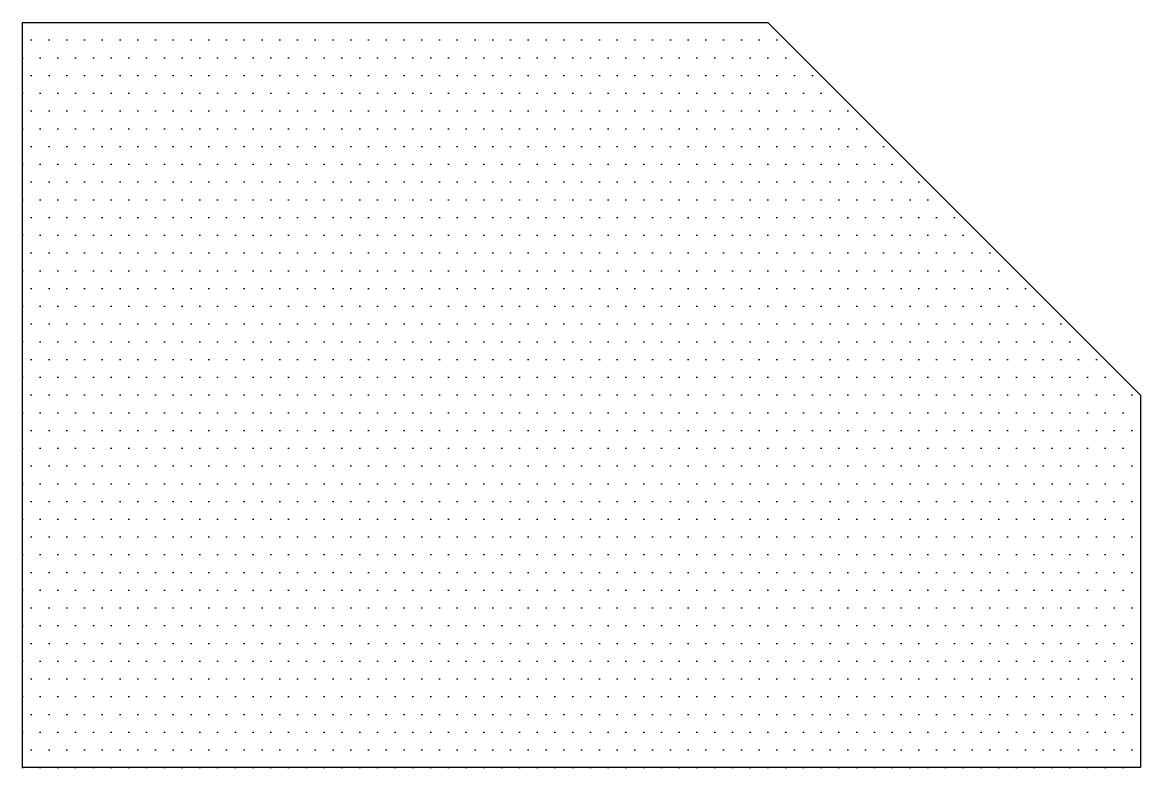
# Model space of a CAD drawing. Header units: millimetres. Extents: x 0 to 30, y 0 to 20.
import ezdxf

# ---------------------------------------------------------------- set-up
doc = ezdxf.new("R2010")
doc.units = ezdxf.units.MM
doc.layers.get('0').update_dxf_attribs({"lineweight": 25})

msp = doc.modelspace()

# ---------------------------------------------------------------- hatches: boundary and pattern name
at = {"transparency": 33554687}
h = msp.add_hatch(dxfattribs=at)
h.set_pattern_fill('DOTS', color=256, scale=0.3, style=0)
h.paths.add_polyline_path([(0, 0), (0, 20), (20, 20), (30, 10), (30, 0)], flags=0)

# ---------------------------------------------------------------- linework, layer by layer
msp.add_lwpolyline([(0, 0), (0, 20), (20, 20), (30, 10), (30, 0), (0, 0)])

doc.saveas('drawing.dxf')
